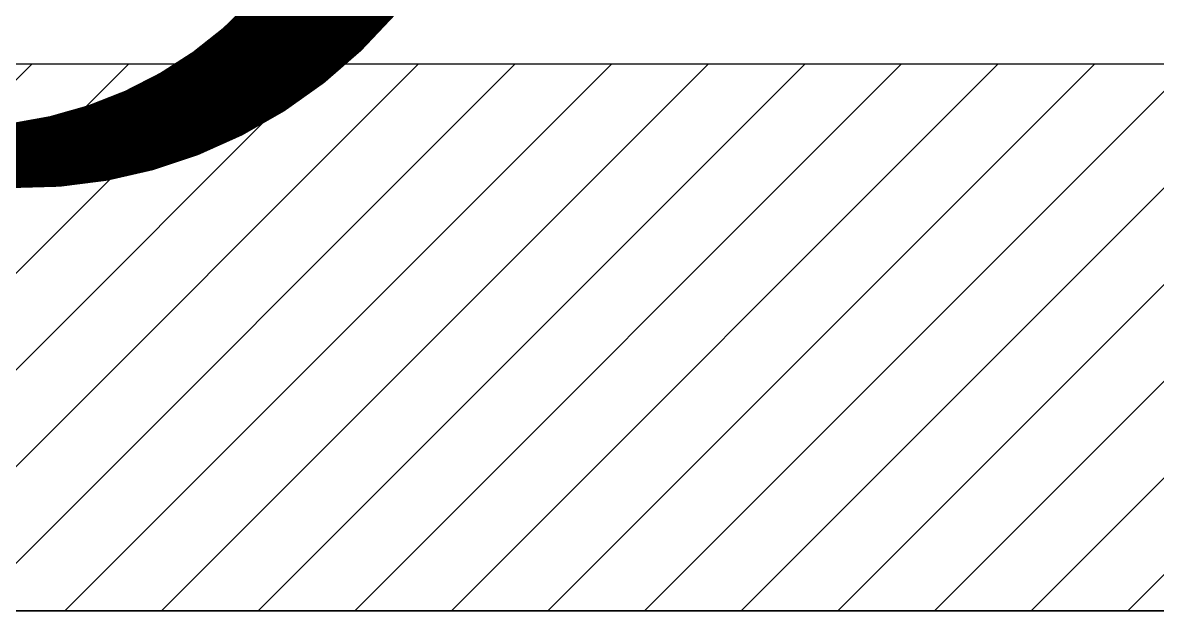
# Model space of a CAD drawing. Extents: x -12047294 to -5625356, y -1456591 to -622873.
# Drawn here: x -5749545 to -5747469, y -678799 to -677723 of the extents above; entities that cross this region are included whole.
import ezdxf

# ---------------------------------------------------------------- set-up
doc = ezdxf.new("R2010")
doc.units = 0
doc.header["$LTSCALE"] = 10
doc.header["$MEASUREMENT"] = 0
doc.layers.add('A-TEXTROOM-报建', color=210, linetype='Continuous')
doc.layers.add('A-本次修改', color=6, linetype='Continuous', plot=False)
doc.layers.add('M-DUCT', color=156, linetype='Continuous', lineweight=25)
doc.layers.add('M-W-EQUIP', color=156, linetype='Continuous', lineweight=35)

# ---------------------------------------------------------------- blocks, each defined once
blk = doc.blocks.new('300RT')
at = {"layer": 'M-W-EQUIP'}
blk.add_line((0, 1550), (4842, 1550), dxfattribs=at)
blk = doc.blocks.new('A$C23335F82')
at = {"layer": 'M-DUCT'}
h = blk.add_hatch(dxfattribs=at)
h.set_pattern_fill('ANSI31', color=256, scale=1000, angle=90)
h.set_pattern_definition([(135, (-1037127.47, 3311883.54), (-88.3883476, -88.3883476), [])])
h.paths.add_polyline_path([(0, -2150), (1000, -2150), (1000, -6450), (0, -6450)])
h.paths.add_polyline_path([(-1800, 2150), (0, 2150), (0, -2150), (-1800, -2150)])
h.paths.add_polyline_path([(-2800, -2150), (-1800, -2150), (-1800, -6450), (-2800, -6450)])
blk.add_lwpolyline([(-1800, -6450), (-1800, -2150), (-2800, -2150), (-2800, -6450)], close=True, dxfattribs=at)
blk.add_lwpolyline([(-1800, -6450), (-1800, -2150), (-2800, -2150), (-2800, -6450)], close=True, dxfattribs=at)
at = {"layer": 'M-W-EQUIP', "extrusion": (0, 0, -1), "xscale": 0.8880627839735646, "yscale": 1.161290322580645, "zscale": -1, "rotation": 270}
blk.add_blockref('300RT', (0, -2150), dxfattribs=at)
blk = doc.blocks.new('A$C50D712EB')
at = {"layer": 'M-W-EQUIP', "rotation": 270}
blk.add_blockref('A$C23335F82', (15606, -3202), dxfattribs=at)

msp = doc.modelspace()

# ---------------------------------------------------------------- hatches: boundary and pattern name
at = {"layer": 'A-TEXTROOM-报建'}
h = msp.add_hatch(dxfattribs=at)
h.set_pattern_fill('ANSI31', color=156, scale=300)
h.set_pattern_definition([(45, (6459.6, 7e-09), (-336.759605, 336.759605), [])])
edge = h.paths.add_edge_path(flags=16)
edge.add_arc((-5789890.1, -733372.9), 19800.3, 180.00002, 210.33182)
edge.add_line((-5806980, -743372.1), (-5798690.9, -743375))
edge.add_arc((-5798679.1, -768354), 24979, 71.82959, 90.02715, ccw=False)
edge.add_arc((-5798679.1, -768354), 24979, 46.40636, 71.82959, ccw=False)
edge.add_arc((-5761511.4, -729209.4), 29000, 226.55073, 235.72344)
edge.add_line((-5777843.9, -753173), (-5734626.5, -753172.4))
edge.add_line((-5734626.5, -753172.4), (-5734626.6, -742573))
edge.add_line((-5734626.6, -742573), (-5724090.3, -742573.2))
edge.add_line((-5724090.3, -742573.2), (-5724090.3, -706873))
edge.add_line((-5724090.3, -706873), (-5715090.4, -706873))
edge.add_line((-5715090.4, -706873), (-5715090.4, -697848.9))
edge.add_arc((-5806750.6, -701974.8), 91753, 2.577338, 4.963321)
edge.add_arc((-5757072.8, -697881.8), 41908, 5.26452, 17.9861)
edge.add_arc((-5817479.3, -718426.1), 105710, 18.467251, 21.437185)
edge.add_arc((-5747882, -689052.2), 30252, 17.82622, 40.55905)
edge.add_arc((-5746701.1, -686704.3), 27846.7, 38.4683, 72.82075)
edge.add_arc((-5793741.7, -821555.8), 170652.4, 71.1042, 72.756978)
edge.add_line((-5743156, -658573.2), (-5782091.3, -658573.2))
edge.add_line((-5782091.3, -658573.2), (-5782091.3, -664172.9))
edge.add_line((-5782091.3, -664172.9), (-5804290.4, -664172.9))
edge.add_line((-5804290.4, -664172.9), (-5804290.4, -680572.8))
edge.add_line((-5804290.4, -680572.8), (-5809690.4, -680572.8))
edge.add_line((-5809690.4, -680572.8), (-5809690.4, -733372.9))
h.paths.add_polyline_path([(-5821993.3, -644043.7), (-5678940.3, -644043.7), (-5678940.3, -767193.7), (-5821993.3, -767193.7)])

# ---------------------------------------------------------------- linework, layer by layer
at = {"layer": 'A-本次修改', "color": 3}
msp.add_lwpolyline([(-5751907, -675239.5, 0, 225, 0.5), (-5751907, -676214.5, 0, 225, 0.5), (-5751907, -677641, 0, 225, 0.5), (-5751007, -677641, 0, 225, 0.5), (-5750257, -677641, 0, 225, 0.5), (-5748953, -677641, 0, 225, 0.5), (-5748953, -676741, 0, 225, 0.5), (-5748953, -675239.5, 0, 225, 0.5), (-5750753, -675239.5, 0, 225, 0.5)], format="xyseb", close=True, dxfattribs=at)

# ---------------------------------------------------------------- block references
msp.add_blockref('A$C50D712EB', (-5759457.7, -677396.4))

doc.saveas('drawing.dxf')
